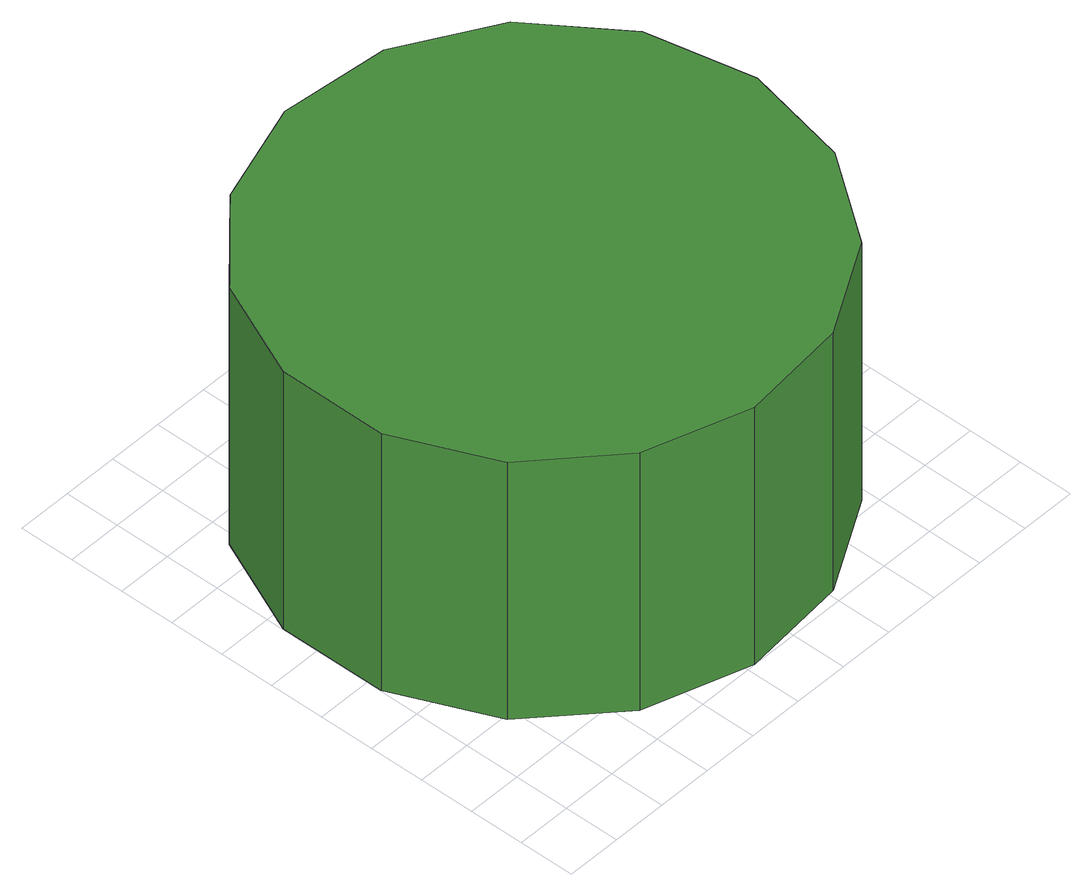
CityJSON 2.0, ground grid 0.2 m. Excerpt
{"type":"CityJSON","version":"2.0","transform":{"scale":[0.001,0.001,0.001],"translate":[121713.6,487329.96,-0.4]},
"CityObjects":{
"tree1":{"type":"SolitaryVegetationObject","attributes":{"function":"something"},"geometry":[{"type":"MultiSurface","lod":"1","boundaries":[[[0,1,2,3,4,5,6,7,8,9,10,11,12,13,14]],[[15,16,17,18,19,20,21,22,23,24,25,26,27,28,29]],[[0,29,28,1]],[[1,28,27,2]],[[2,27,26,3]],[[3,26,25,4]],[[4,25,24,5]],[[5,24,23,6]],[[6,23,22,7]],[[7,22,21,8]],[[8,21,20,9]],[[9,20,19,10]],[[10,19,18,11]],[[11,18,17,12]],[[12,17,16,13]],[[13,16,15,14]],[[14,15,29,0]]]}]}
},
"vertices":[
[1878,942,1064],[1796,1328,1064],[1564,1646,1064],[1223,1843,1064],[831,1884,1064],[457,1763,1064],[164,1499,1064],[4,1139,1064],[4,746,1064],[164,386,1064],[457,122,1064],[831,1,1064],[1223,42,1064],[1564,239,1064],[1796,557,1064],[1796,557,6],[1564,239,6],[1223,42,6],[831,1,6],[457,122,6],[164,386,6],[4,746,6],[4,1139,6],[164,1499,6],[457,1763,6],[831,1884,6],[1223,1843,6],[1564,1646,6],[1796,1328,6],[1878,942,6]
]}
